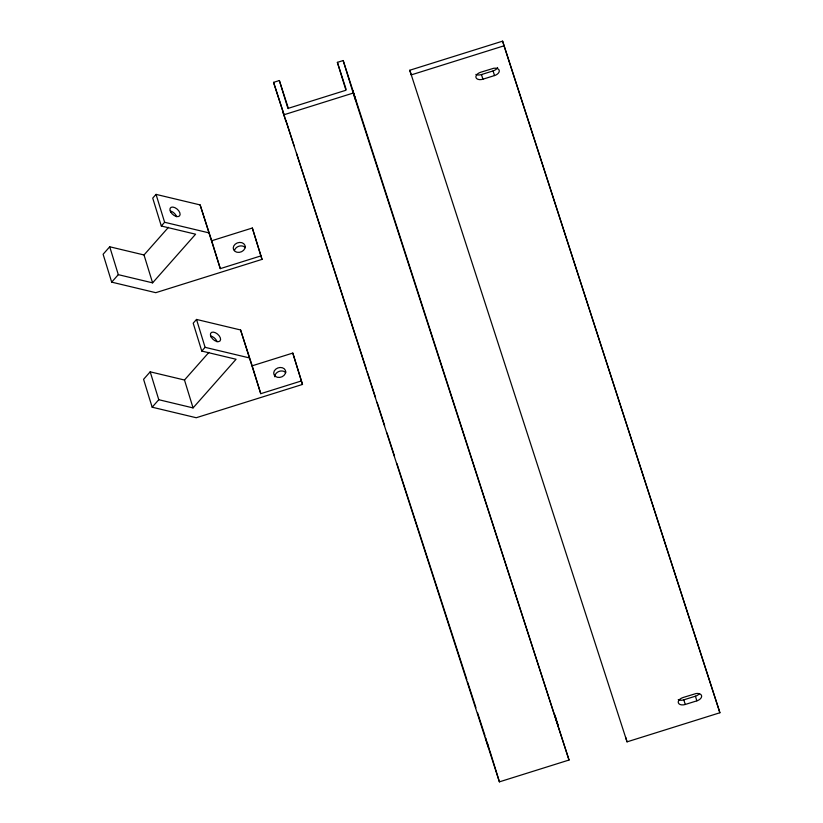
<?xml version="1.0" encoding="UTF-8"?>
<svg xmlns="http://www.w3.org/2000/svg" width="823" height="823" viewBox="0 0 823 823"><rect width="100%" height="100%" fill="white"/><g stroke="black" fill="none" stroke-linecap="round" stroke-linejoin="round"><path stroke-width="1.23" d="M109.726 246.777L103.112 254.256L111.691 282.145L155.773 292.679L262.033 259.379L252.332 228.022L211.717 240.748L200.123 204.917L156.041 194.382L152.728 198.127L161.308 226.016L195.596 234.205L152.594 282.855L118.306 274.656L109.726 246.777L144.015 254.965L152.594 282.855M111.691 282.145L118.306 274.656M161.308 226.016L164.621 222.272L156.041 194.382M144.015 254.965L168.468 227.302M150.198 371.831L143.583 379.31L152.162 407.2L196.244 417.734L302.504 384.434L292.803 353.077L252.188 365.803L240.583 329.972L196.512 319.437L193.199 323.182L201.779 351.071L236.067 359.26L193.066 407.91L158.777 399.711L150.198 371.831L184.486 380.02L193.066 407.91M152.162 407.2L158.777 399.711M201.779 351.071L205.092 347.327L196.512 319.437M184.486 380.02L208.939 352.357M279.357 80.541L287.937 108.43L345.958 90.242L337.379 62.363L343.181 60.542L569.032 760.03L499.407 781.85L273.555 82.362L279.357 80.541L288.451 108.636M409.782 70.243L502.616 41.15L718.458 708.109L719.888 712.759L627.054 741.852L409.782 70.243L411.212 74.893L504.046 45.8L719.888 712.759M283.565 114.891L353.19 93.071L569.032 760.03M475.889 74.399A6.08 3.652 -17.1 0 0 481.476 74.554L493.265 70.86A6.08 3.652 -17.1 0 0 497.596 67.486M482.906 79.203L494.685 75.51A6.08 3.652 -17.1 0 0 499.283 71.117L499.149 70.171A6.08 3.652 -17.1 0 0 493.615 68.299L480.653 72.259A6.08 3.652 -17.1 0 0 475.972 77.547A6.08 3.652 -17.1 0 0 482.906 79.203L481.476 74.554M200.123 204.917L220.286 268.637L260.901 255.902L262.033 259.379M240.583 329.972L260.757 393.682L301.372 380.956L302.504 384.434M678.234 699.663A6.08 3.652 -17.1 0 0 683.82 699.828L695.61 696.135A6.08 3.652 -17.1 0 0 699.303 693.768M685.25 704.478L697.04 700.785A6.08 3.652 -17.1 0 0 701.638 696.392L701.494 695.435A6.08 3.652 -17.1 0 0 695.96 693.573L683.008 697.534A6.08 3.652 -17.1 0 0 678.327 702.821A6.08 3.652 -17.1 0 0 685.25 704.478L683.82 699.828M164.621 222.272L208.692 232.806M205.092 347.327L249.163 357.861M352.769 90.715L355.659 99.922L352.769 90.725M337.379 62.363L346.072 89.234M273.555 82.362L284.223 115.343M286.599 122.668L294.109 145.877M296.486 153.212L366.451 369.424M367.243 371.862L375.545 397.519M377.129 402.406L384.639 425.614M387.005 432.939L394.526 456.148M396.892 463.483L466.867 679.685M467.649 682.133L475.951 707.78M477.535 712.667L485.045 735.885M487.422 743.21L489.397 749.321M485.508 737.768L485.848 738.828M488.029 746.008L488.368 747.068L488.07 745.895M283.503 113.553L282.793 111.383L284.326 116.465M286.023 121.794L284.809 117.977M486.27 740.134L486.722 741.585M487.617 744.702L486.228 740.268M283.914 114.86L284.377 116.31M556.471 720.156L554.784 714.899L558.385 726.38L556.657 721.041M487.195 743.097L487.658 744.568M502.616 41.15L504.046 45.8M695.425 696.196L696.855 700.836M493.08 70.922L494.51 75.572M625.624 737.202L627.054 741.852M343.181 60.542L353.19 93.071M489.767 750.525L499.407 781.85M292.803 353.077L301.372 380.956M252.332 228.022L260.901 255.902M252.188 365.803L260.757 393.682M211.717 240.748L220.286 268.637M485.488 737.861L485.817 738.941M285.715 120.621L286.044 121.701M210.75 335.99A6.08 3.467 41.5 0 1 217.087 341.802M274.831 376.811A6.08 4.866 -17.9 0 1 279.018 371.42A6.08 4.866 -17.9 0 1 285.848 372.737M170.289 210.935A6.08 3.467 41.5 0 1 176.616 216.747M234.504 250.449A6.08 4.866 -17.9 0 1 239.298 246.128A6.08 4.866 -17.9 0 1 245.377 247.682M285.653 371.605L285.386 370.36A6.08 4.866 -17.9 0 0 275.643 369.26A6.08 4.866 -17.9 0 0 277.392 377.294A6.08 4.866 -17.9 0 0 285.653 371.605M245.182 246.55L244.915 245.305A6.08 4.866 -17.9 0 0 235.172 244.205A6.08 4.866 -17.9 0 0 236.921 252.239A6.08 4.866 -17.9 0 0 245.182 246.55M211.13 336.967A6.08 3.467 41.5 0 0 219.967 341.01A6.08 3.467 41.5 0 0 215.379 332.708A6.08 3.467 41.5 0 0 211.13 336.967M170.659 211.912A6.08 3.467 41.5 0 0 179.496 215.955A6.08 3.467 41.5 0 0 174.908 207.653A6.08 3.467 41.5 0 0 170.659 211.912"/></g></svg>
